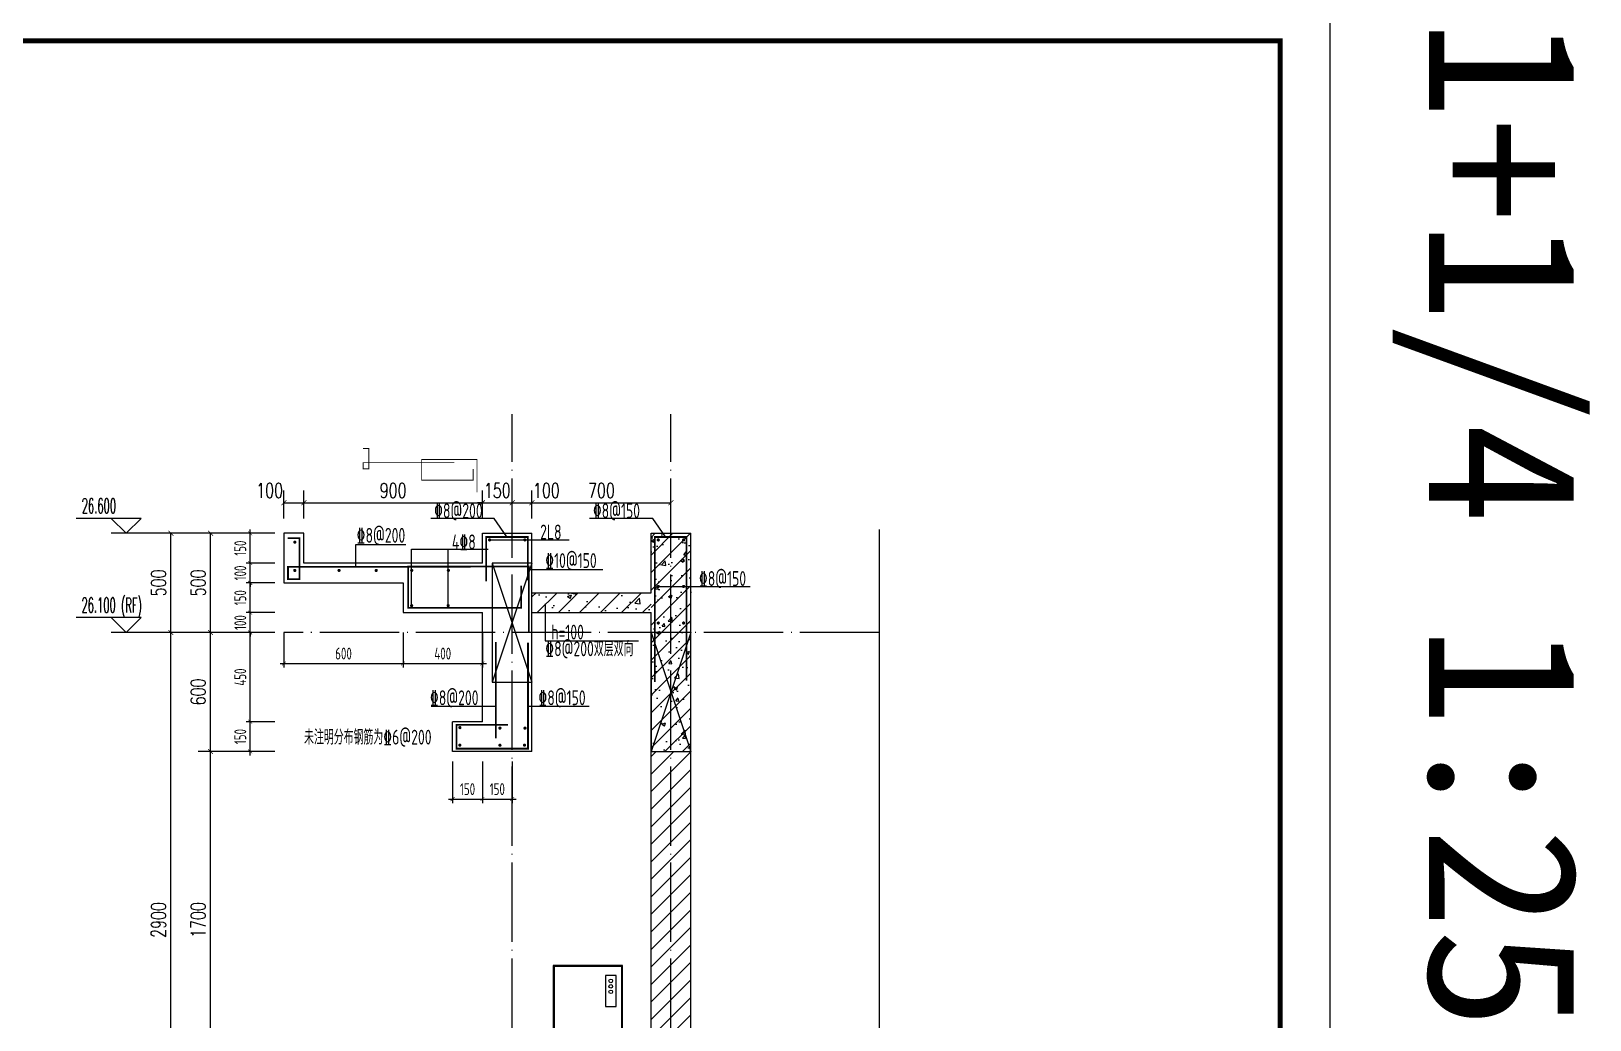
# Model space of a CAD drawing. Extents: x -1058961 to 23600, y -449123 to 2751847.
# Drawn here: x -74656 to -66800, y -17456 to -12471 of the extents above; entities that cross this region are included whole.
import ezdxf

# ---------------------------------------------------------------- set-up
doc = ezdxf.new("R2010")
doc.units = 0
doc.header["$LTSCALE"] = 1000
doc.linetypes.add('DOTE', pattern=[2.42, 2, -0.2, 0.02, -0.2])
doc.layers.get('0').update_dxf_attribs({"linetype": 'CONTINUOUS'})
doc.layers.get('DEFPOINTS').update_dxf_attribs({"linetype": 'CONTINUOUS'})
for name, color, linetype in [('DIM', 2, 'CONTINUOUS'), ('DIM_ELEV', 3, 'CONTINUOUS'), ('DIM_SYMB', 3, 'CONTINUOUS'), ('PUB_DIM', 3, 'CONTINUOUS'), ('PUB_TEXT', 2, 'CONTINUOUS'), ('REIN', 6, 'CONTINUOUS'), ('S-大样-砼线', 7, 'CONTINUOUS'), ('S-引出线', 40, 'CONTINUOUS'), ('TEXT', 2, 'CONTINUOUS'), ('WALL', 5, 'CONTINUOUS'), ('yichutu', 7, 'CONTINUOUS')]:
    doc.layers.add(name, color=color, linetype=linetype)
for name, color, linetype, lineweight in [('DOTE', 19, 'DOTE', 9), ('PUB_HATCH', 8, 'CONTINUOUS', 9), ('图框', 9, 'CONTINUOUS', 18), ('平面-空调室外机', 143, 'CONTINUOUS', 9)]:
    doc.layers.add(name, color=color, linetype=linetype, lineweight=lineweight)
doc.styles.add('_TCH_DIM', font='SIMPLEX.shx', dxfattribs={"width": 0.7, "bigfont": 'GBCBIG.shx'})
doc.styles.add('_TCH_DIM_T3', font='SIMPLEX', dxfattribs={"width": 0.705882, "bigfont": 'GBCBIG'})
doc.styles.add('_TCH_LABEL', font='simhei.ttf')
doc.styles.add('TSSD_DIMENSION', font='Tssdeng.shx', dxfattribs={"width": 0.7, "bigfont": 'tssdchn.shx'})
doc.styles.add('TSSD_REIN', font='tssdeng.shx', dxfattribs={"width": 0.7, "height": 300, "bigfont": 'tssdchn.shx'})
doc.styles.add('w', font='tssdeng.shx', dxfattribs={"width": 0.8, "bigfont": 'tssdchn.shx'})
doc.dimstyles.new('_TCH_ARCH&&25', dxfattribs={"dimtxt": 74.375, "dimasz": 25, "dimexe": 62.5, "dimexo": 75, "dimgap": 25, "dimtad": 1, "dimdec": 0, "dimzin": 0, "dimdsep": 46, "dimtxsty": '_TCH_DIM_T3', "dimblk": 'ARCHTICK', "dimcen": 0.09, "dimclrt": 7, "dimazin": 0, "dimtfac": 1, "dimtdec": 0, "dimtix": 1, "dimtmove": 2, "dimatfit": 3, "dimldrblk": 'ARCHTICK', "dimfxl": 0, "dimtolj": 1, "dimtzin": 0, "dimarcsym": 0})
doc.dimstyles.new('TSSD_20_20', dxfattribs={"dimtxt": 60, "dimasz": 20, "dimexe": 20, "dimexo": 50, "dimgap": 20, "dimtad": 1, "dimdec": 0, "dimzin": 0, "dimdsep": 46, "dimtxsty": 'TSSD_DIMENSION', "dimblk": 'ARCHTICK', "dimblk1": 'ARCHTICK', "dimblk2": 'ARCHTICK', "dimcen": 0, "dimdle": 20, "dimclrt": 7, "dimadec": 0, "dimazin": 0, "dimtfac": 1, "dimtdec": 0, "dimtix": 1, "dimtmove": 2, "dimatfit": 3, "dimfxl": 0, "dimtolj": 1, "dimtzin": 0, "dimarcsym": 0})
pattern_1 = [(45, (-668291.086, 135539.91), (-44.194174, 44.194174), []), (50, (-668291.09, 135539.91), (179.315046, -15.688034), [18.75, -206.25]), (355, (-668291.09, 135539.91), (-34.687833, 188.048033), [15, -165]), (100.4514, (-668276.14, 135538.6), (144.627345, 172.359886), [15.93505, -175.28553]), (46.1842, (-668291.09, 135589.9), (266.81026, -41.37975), [28.125, -309.375]), (96.6356, (-668268.85, 135586.46), (233.66568, 243.52947), [23.90257, -262.92825]), (351.1842, (-668291.1, 135589.9), (233.66549, 243.52965), [22.5, -247.5]), (21, (-668266.09, 135577.41), (149.226763, -100.654723), [18.75, -206.25]), (326, (-668266.09, 135577.41), (60.828833, 181.28751), [15, -165]), (71.4514, (-668253.65, 135569.02), (210.055657, 80.632624), [15.93505, -175.28553]), (37.5, (-668291.086, 135539.91), (3.039964, 83.2234635), [0, -163, 0, -167.5, 0, -165.625]), (7.5, (-668291.09, 135539.91), (65.767384, 98.602928), [0, -95.5, 0, -159.25, 0, -63.125]), (327.5, (-668346.836, 135539.91), (133.455609, -5.638718), [0, -62.5, 0, -195, 0, -258.75]), (317.5, (-668371.84, 135539.91), (145.796542, 25.026246), [0, -81.25, 0, -129.5, 0, -183.75])]

# ---------------------------------------------------------------- blocks, each defined once
blk = doc.blocks.new('GFDDDDRG')
at = {"layer": '图框'}
blk.add_lwpolyline([(923310, -107437), (923310, -159999), (893610, -159999), (893610, -107437)], close=True, dxfattribs=at)
blk.add_lwpolyline([(923310, -107437), (923310, -159999), (893610, -159999), (893610, -107437)], close=True, dxfattribs=at)
at = {"layer": '图框', "const_width": 50}
blk.add_lwpolyline([(894110, -159499), (922810, -159499), (922810, -108687), (894110, -108687)], close=True, dxfattribs=at)
blk = doc.blocks.new('yct-1051-594-26275-14850-25-1002.0')
at = {"layer": 'yichutu', "color": 7}
blk.add_lwpolyline([(0, 0), (0, 14850), (26275, 14850), (26275, 0)], close=True, dxfattribs=at)
at = {"layer": 'yichutu', "color": 7, "style": '_TCH_LABEL'}
blk.add_text('A1+1/4 1:25', height=750, dxfattribs=at).set_placement((0, 15350))
blk = doc.blocks.new('kongtiao')
for p, q in [((-338.7, 49), (-338.7, -550.8)), ((11, 49), (-338.7, 49)), ((-334.1, 44.4), (-334.1, -546.2)), ((6.4, 44.4), (-334.1, 44.4)), ((6.4, -546.2), (6.4, 44.4)), ((11, -550.8), (11, 49)), ((-76.2, -0.5), (-76.2, -156.5)), ((-21.1, -0.5), (-76.2, -0.5)), ((-21.1, -156.5), (-21.1, -0.5)), ((-76.2, -156.5), (-21.1, -156.5)), ((-334.1, -546.2), (6.4, -546.2)), ((-338.7, -550.8), (11, -550.8)), ((-306.6, -550.8), (-306.6, -571.2)), ((-306.6, -571.2), (-269.8, -571.2)), ((-269.8, -571.2), (-269.8, -550.8)), ((-57.9, -571.2), (-57.9, -550.8)), ((-21.1, -571.2), (-57.9, -571.2)), ((-21.1, -550.8), (-21.1, -571.2))]:
    blk.add_line(p, q)
for points in [[(-306.6, -275.4), (-21.1, -275.4), (-21.1, -284.6), (-306.6, -284.6)], [(-306.6, -312.1), (-21.1, -312.1), (-21.1, -321.3), (-306.6, -321.3)], [(-306.6, -348.8), (-21.1, -348.8), (-21.1, -358), (-306.6, -358)], [(-306.6, -385.6), (-21.1, -385.6), (-21.1, -394.7), (-306.6, -394.7)], [(-306.6, -422.3), (-21.1, -422.3), (-21.1, -431.5), (-306.6, -431.5)], [(-306.6, -459), (-21.1, -459), (-21.1, -468.2), (-306.6, -468.2)], [(-306.6, -495.7), (-21.1, -495.7), (-21.1, -504.9), (-306.6, -504.9)]]:
    blk.add_lwpolyline(points, close=True)
for centre in [(-48.7, -28), (-48.7, -55.6), (-48.7, -83.1)]:
    blk.add_circle(centre, 9.18)
blk = doc.blocks.new('_ArchTick')
at = {"color": 0, "linetype": 'ByBlock', "const_width": 0.15}
blk.add_lwpolyline([(-0.5, -0.5), (0.5, 0.5)], dxfattribs=at)
blk = doc.blocks.new('*D2203')
at = {"layer": 'DEFPOINTS', "color": 0}
for p in [(-72531.9, -16104.1), (-72381.9, -16104.1), (-72381.9, -16343)]:
    blk.add_point(p, dxfattribs=at)
at = {"layer": 'DIM', "color": 0, "lineweight": -2}
for p, q in [((-72531.9, -16154.1), (-72531.9, -16363)), ((-72381.9, -16154.1), (-72381.9, -16363)), ((-72551.9, -16343), (-72361.9, -16343))]:
    blk.add_line(p, q, dxfattribs=at)
at = {"layer": 'DIM', "color": 0, "lineweight": -2, "xscale": 20, "yscale": 20, "zscale": 20, "rotation": 180}
blk.add_blockref('_ArchTick', (-72531.9, -16343), dxfattribs=at)
at = {"layer": 'DIM', "color": 0, "lineweight": -2, "xscale": 20, "yscale": 20, "zscale": 20}
blk.add_blockref('_ArchTick', (-72381.9, -16343), dxfattribs=at)
at = {"layer": 'DIM', "color": 7, "insert": (-72456.9, -16293), "char_height": 60, "attachment_point": 5, "style": 'TSSD_DIMENSION'}
blk.add_mtext('\\A1;150', dxfattribs=at)
blk = doc.blocks.new('*D2204')
at = {"layer": 'DEFPOINTS', "color": 0}
for p in [(-72381.9, -16104.1), (-72231.9, -16104.1), (-72231.9, -16343)]:
    blk.add_point(p, dxfattribs=at)
at = {"layer": 'DIM', "color": 0, "lineweight": -2}
for p, q in [((-72381.9, -16154.1), (-72381.9, -16363)), ((-72231.9, -16154.1), (-72231.9, -16363)), ((-72401.9, -16343), (-72211.9, -16343))]:
    blk.add_line(p, q, dxfattribs=at)
at = {"layer": 'DIM', "color": 0, "lineweight": -2, "xscale": 20, "yscale": 20, "zscale": 20, "rotation": 180}
blk.add_blockref('_ArchTick', (-72381.9, -16343), dxfattribs=at)
at = {"layer": 'DIM', "color": 0, "lineweight": -2, "xscale": 20, "yscale": 20, "zscale": 20}
blk.add_blockref('_ArchTick', (-72231.9, -16343), dxfattribs=at)
at = {"layer": 'DIM', "color": 7, "insert": (-72306.9, -16293), "char_height": 60, "attachment_point": 5, "style": 'TSSD_DIMENSION'}
blk.add_mtext('\\A1;150', dxfattribs=at)
blk = doc.blocks.new('*D2205')
at = {"layer": 'DEFPOINTS', "color": 0}
for p in [(-73381.9, -15453.1), (-72781.9, -15453.1), (-72781.9, -15659.6)]:
    blk.add_point(p, dxfattribs=at)
at = {"layer": 'DIM', "color": 0, "lineweight": -2}
for p, q in [((-73381.9, -15503.1), (-73381.9, -15679.6)), ((-72781.9, -15503.1), (-72781.9, -15679.6)), ((-73401.9, -15659.6), (-72761.9, -15659.6))]:
    blk.add_line(p, q, dxfattribs=at)
at = {"layer": 'DIM', "color": 0, "lineweight": -2, "xscale": 20, "yscale": 20, "zscale": 20, "rotation": 180}
blk.add_blockref('_ArchTick', (-73381.9, -15659.6), dxfattribs=at)
at = {"layer": 'DIM', "color": 0, "lineweight": -2, "xscale": 20, "yscale": 20, "zscale": 20}
blk.add_blockref('_ArchTick', (-72781.9, -15659.6), dxfattribs=at)
at = {"layer": 'DIM', "color": 7, "insert": (-73081.9, -15609.6), "char_height": 60, "attachment_point": 5, "style": 'TSSD_DIMENSION'}
blk.add_mtext('\\A1;600', dxfattribs=at)
blk = doc.blocks.new('*D2206')
at = {"layer": 'DEFPOINTS', "color": 0}
for p in [(-72781.9, -15453.1), (-72381.9, -15453.1), (-72381.9, -15659.6)]:
    blk.add_point(p, dxfattribs=at)
at = {"layer": 'DIM', "color": 0, "lineweight": -2}
for p, q in [((-72781.9, -15503.1), (-72781.9, -15679.6)), ((-72381.9, -15503.1), (-72381.9, -15679.6)), ((-72801.9, -15659.6), (-72361.9, -15659.6))]:
    blk.add_line(p, q, dxfattribs=at)
at = {"layer": 'DIM', "color": 0, "lineweight": -2, "xscale": 20, "yscale": 20, "zscale": 20, "rotation": 180}
blk.add_blockref('_ArchTick', (-72781.9, -15659.6), dxfattribs=at)
at = {"layer": 'DIM', "color": 0, "lineweight": -2, "xscale": 20, "yscale": 20, "zscale": 20}
blk.add_blockref('_ArchTick', (-72381.9, -15659.6), dxfattribs=at)
at = {"layer": 'DIM', "color": 7, "insert": (-72581.9, -15609.6), "char_height": 60, "attachment_point": 5, "style": 'TSSD_DIMENSION'}
blk.add_mtext('\\A1;400', dxfattribs=at)
blk = doc.blocks.new('*D1802')
at = {"layer": 'DEFPOINTS', "color": 0}
for p in [(-73281.9, -14849), (-73381.9, -15003.1), (-73281.9, -15003.1)]:
    blk.add_point(p, dxfattribs=at)
at = {"layer": 'PUB_DIM', "color": 0, "lineweight": -2}
for p, q in [((-73381.9, -14928.1), (-73381.9, -14786.5)), ((-73281.9, -14928.1), (-73281.9, -14786.5)), ((-73381.9, -14849), (-73281.9, -14849))]:
    blk.add_line(p, q, dxfattribs=at)
at = {"layer": 'PUB_DIM', "color": 0, "lineweight": -2, "xscale": 25, "yscale": 25, "zscale": 25, "rotation": 180}
blk.add_blockref('_ArchTick', (-73381.9, -14849), dxfattribs=at)
at = {"layer": 'PUB_DIM', "color": 0, "lineweight": -2, "xscale": 25, "yscale": 25, "zscale": 25}
blk.add_blockref('_ArchTick', (-73281.9, -14849), dxfattribs=at)
at = {"layer": 'PUB_DIM', "color": 7, "insert": (-73454.3, -14786.8), "char_height": 74.38, "attachment_point": 5, "style": '_TCH_DIM_T3'}
blk.add_mtext('\\A1;100', dxfattribs=at)
blk = doc.blocks.new('*D1803')
at = {"layer": 'DEFPOINTS', "color": 0}
for p in [(-72381.9, -14849), (-73281.9, -15003.1), (-72381.9, -15003.1)]:
    blk.add_point(p, dxfattribs=at)
at = {"layer": 'PUB_DIM', "color": 0, "lineweight": -2}
for p, q in [((-73281.9, -14928.1), (-73281.9, -14786.5)), ((-72381.9, -14928.1), (-72381.9, -14786.5)), ((-73281.9, -14849), (-72381.9, -14849))]:
    blk.add_line(p, q, dxfattribs=at)
at = {"layer": 'PUB_DIM', "color": 0, "lineweight": -2, "xscale": 25, "yscale": 25, "zscale": 25, "rotation": 180}
blk.add_blockref('_ArchTick', (-73281.9, -14849), dxfattribs=at)
at = {"layer": 'PUB_DIM', "color": 0, "lineweight": -2, "xscale": 25, "yscale": 25, "zscale": 25}
blk.add_blockref('_ArchTick', (-72381.9, -14849), dxfattribs=at)
at = {"layer": 'PUB_DIM', "color": 7, "insert": (-72831.9, -14786.8), "char_height": 74.38, "attachment_point": 5, "style": '_TCH_DIM_T3'}
blk.add_mtext('\\A1;900', dxfattribs=at)
blk = doc.blocks.new('*D1804')
at = {"layer": 'DEFPOINTS', "color": 0}
for p in [(-72231.9, -14849), (-72381.9, -15003.1), (-72231.9, -15003.1)]:
    blk.add_point(p, dxfattribs=at)
at = {"layer": 'PUB_DIM', "color": 0, "lineweight": -2}
for p, q in [((-72381.9, -14928.1), (-72381.9, -14786.5)), ((-72231.9, -14928.1), (-72231.9, -14786.5)), ((-72381.9, -14849), (-72406.9, -14849)), ((-72381.9, -14849), (-72231.9, -14849)), ((-72231.9, -14849), (-72206.9, -14849))]:
    blk.add_line(p, q, dxfattribs=at)
at = {"layer": 'PUB_DIM', "color": 0, "lineweight": -2, "xscale": 25, "yscale": 25, "zscale": 25}
blk.add_blockref('_ArchTick', (-72381.9, -14849), dxfattribs=at)
at = {"layer": 'PUB_DIM', "color": 0, "lineweight": -2, "xscale": 25, "yscale": 25, "zscale": 25, "rotation": 180}
blk.add_blockref('_ArchTick', (-72231.9, -14849), dxfattribs=at)
at = {"layer": 'PUB_DIM', "color": 7, "insert": (-72306.9, -14786.8), "char_height": 74.38, "attachment_point": 5, "style": '_TCH_DIM_T3'}
blk.add_mtext('\\A1;150', dxfattribs=at)
blk = doc.blocks.new('*D1805')
at = {"layer": 'DEFPOINTS', "color": 0}
for p in [(-72131.9, -14849), (-72231.9, -15003.1), (-72131.9, -15003.1)]:
    blk.add_point(p, dxfattribs=at)
at = {"layer": 'PUB_DIM', "color": 0, "lineweight": -2}
for p, q in [((-72231.9, -14928.1), (-72231.9, -14786.5)), ((-72131.9, -14928.1), (-72131.9, -14786.5)), ((-72231.9, -14849), (-72131.9, -14849))]:
    blk.add_line(p, q, dxfattribs=at)
at = {"layer": 'PUB_DIM', "color": 0, "lineweight": -2, "xscale": 25, "yscale": 25, "zscale": 25, "rotation": 180}
blk.add_blockref('_ArchTick', (-72231.9, -14849), dxfattribs=at)
at = {"layer": 'PUB_DIM', "color": 0, "lineweight": -2, "xscale": 25, "yscale": 25, "zscale": 25}
blk.add_blockref('_ArchTick', (-72131.9, -14849), dxfattribs=at)
at = {"layer": 'PUB_DIM', "color": 7, "insert": (-72059.5, -14786.8), "char_height": 74.38, "attachment_point": 5, "style": '_TCH_DIM_T3'}
blk.add_mtext('\\A1;100', dxfattribs=at)
blk = doc.blocks.new('*D1806')
at = {"layer": 'DEFPOINTS', "color": 0}
for p in [(-71431.9, -14849), (-72131.9, -15003.1), (-71431.9, -15003.1)]:
    blk.add_point(p, dxfattribs=at)
at = {"layer": 'PUB_DIM', "color": 0, "lineweight": -2}
for p, q in [((-72131.9, -14928.1), (-72131.9, -14786.5)), ((-71431.9, -14928.1), (-71431.9, -14786.5)), ((-72131.9, -14849), (-71431.9, -14849))]:
    blk.add_line(p, q, dxfattribs=at)
at = {"layer": 'PUB_DIM', "color": 0, "lineweight": -2, "xscale": 25, "yscale": 25, "zscale": 25, "rotation": 180}
blk.add_blockref('_ArchTick', (-72131.9, -14849), dxfattribs=at)
at = {"layer": 'PUB_DIM', "color": 0, "lineweight": -2, "xscale": 25, "yscale": 25, "zscale": 25}
blk.add_blockref('_ArchTick', (-71431.9, -14849), dxfattribs=at)
at = {"layer": 'PUB_DIM', "color": 7, "insert": (-71781.9, -14786.8), "char_height": 74.38, "attachment_point": 5, "style": '_TCH_DIM_T3'}
blk.add_mtext('\\A1;700', dxfattribs=at)
blk = doc.blocks.new('*D1807')
at = {"layer": 'DEFPOINTS', "color": 0}
for p in [(-73552.1, -15253.1), (-73377.5, -15253.1), (-73377.5, -15403.1)]:
    blk.add_point(p, dxfattribs=at)
at = {"layer": 'DIM', "color": 0, "lineweight": -2}
for p, q in [((-73552.1, -15423.1), (-73552.1, -15233.1)), ((-73427.5, -15253.1), (-73572.1, -15253.1)), ((-73427.5, -15403.1), (-73572.1, -15403.1))]:
    blk.add_line(p, q, dxfattribs=at)
at = {"layer": 'DIM', "color": 0, "lineweight": -2, "xscale": 20, "yscale": 20, "zscale": 20}
for p, rotation in [((-73552.1, -15253.1), 90), ((-73552.1, -15403.1), 270)]:
    blk.add_blockref('_ArchTick', p, dxfattribs=dict(at, rotation=rotation))
at = {"layer": 'DIM', "color": 7, "insert": (-73602.1, -15328.1), "char_height": 60, "attachment_point": 5, "rotation": 90, "style": 'TSSD_DIMENSION'}
blk.add_mtext('\\A1;150', dxfattribs=at)
blk = doc.blocks.new('*D1808')
at = {"layer": 'DEFPOINTS', "color": 0}
for p in [(-73552.1, -15403.1), (-73377.5, -15403.1), (-73377.5, -15503.1)]:
    blk.add_point(p, dxfattribs=at)
at = {"layer": 'DIM', "color": 0, "lineweight": -2}
for p, q in [((-73552.1, -15403.1), (-73552.1, -15383.1)), ((-73427.5, -15403.1), (-73572.1, -15403.1)), ((-73552.1, -15503.1), (-73552.1, -15403.1)), ((-73427.5, -15503.1), (-73572.1, -15503.1)), ((-73552.1, -15503.1), (-73552.1, -15523.1))]:
    blk.add_line(p, q, dxfattribs=at)
at = {"layer": 'DIM', "color": 0, "lineweight": -2, "xscale": 20, "yscale": 20, "zscale": 20}
for p, rotation in [((-73552.1, -15403.1), 270), ((-73552.1, -15503.1), 90)]:
    blk.add_blockref('_ArchTick', p, dxfattribs=dict(at, rotation=rotation))
at = {"layer": 'DIM', "color": 7, "insert": (-73602.1, -15453.1), "char_height": 60, "attachment_point": 5, "rotation": 90, "style": 'TSSD_DIMENSION'}
blk.add_mtext('\\A1;100', dxfattribs=at)
blk = doc.blocks.new('*D1809')
at = {"layer": 'DEFPOINTS', "color": 0}
for p in [(-73552.1, -15503.1), (-73377.5, -15503.1), (-73377.5, -15953.1)]:
    blk.add_point(p, dxfattribs=at)
at = {"layer": 'DIM', "color": 0, "lineweight": -2}
for p, q in [((-73427.5, -15503.1), (-73572.1, -15503.1)), ((-73552.1, -15973.1), (-73552.1, -15483.1)), ((-73427.5, -15953.1), (-73572.1, -15953.1))]:
    blk.add_line(p, q, dxfattribs=at)
at = {"layer": 'DIM', "color": 0, "lineweight": -2, "xscale": 20, "yscale": 20, "zscale": 20}
for p, rotation in [((-73552.1, -15503.1), 90), ((-73552.1, -15953.1), 270)]:
    blk.add_blockref('_ArchTick', p, dxfattribs=dict(at, rotation=rotation))
at = {"layer": 'DIM', "color": 7, "insert": (-73602.1, -15728.1), "char_height": 60, "attachment_point": 5, "rotation": 90, "style": 'TSSD_DIMENSION'}
blk.add_mtext('\\A1;450', dxfattribs=at)
blk = doc.blocks.new('*D1810')
at = {"layer": 'DEFPOINTS', "color": 0}
for p in [(-73552.1, -15953.1), (-73377.5, -15953.1), (-73377.5, -16103.1)]:
    blk.add_point(p, dxfattribs=at)
at = {"layer": 'DIM', "color": 0, "lineweight": -2}
for p, q in [((-73552.1, -16123.1), (-73552.1, -15933.1)), ((-73427.5, -15953.1), (-73572.1, -15953.1)), ((-73427.5, -16103.1), (-73572.1, -16103.1))]:
    blk.add_line(p, q, dxfattribs=at)
at = {"layer": 'DIM', "color": 0, "lineweight": -2, "xscale": 20, "yscale": 20, "zscale": 20}
for p, rotation in [((-73552.1, -15953.1), 90), ((-73552.1, -16103.1), 270)]:
    blk.add_blockref('_ArchTick', p, dxfattribs=dict(at, rotation=rotation))
at = {"layer": 'DIM', "color": 7, "insert": (-73602.1, -16028.1), "char_height": 60, "attachment_point": 5, "rotation": 90, "style": 'TSSD_DIMENSION'}
blk.add_mtext('\\A1;150', dxfattribs=at)
blk = doc.blocks.new('*D1836')
at = {"layer": 'DEFPOINTS', "color": 0}
for p in [(-73752.1, -16103.1), (-73452.1, -16103.1), (-73452.1, -17803.1)]:
    blk.add_point(p, dxfattribs=at)
at = {"layer": 'PUB_DIM', "color": 0, "lineweight": -2}
for p, q in [((-73527.1, -16103.1), (-73814.6, -16103.1)), ((-73752.1, -17803.1), (-73752.1, -16103.1)), ((-73527.1, -17803.1), (-73814.6, -17803.1))]:
    blk.add_line(p, q, dxfattribs=at)
at = {"layer": 'PUB_DIM', "color": 0, "lineweight": -2, "xscale": 25, "yscale": 25, "zscale": 25}
for p, rotation in [((-73752.1, -16103.1), 90), ((-73752.1, -17803.1), 270)]:
    blk.add_blockref('_ArchTick', p, dxfattribs=dict(at, rotation=rotation))
at = {"layer": 'PUB_DIM', "color": 7, "insert": (-73814.3, -16953.1), "char_height": 74.38, "attachment_point": 5, "rotation": 90, "style": '_TCH_DIM_T3'}
blk.add_mtext('\\A1;1700', dxfattribs=at)
blk = doc.blocks.new('*D1837')
at = {"layer": 'DEFPOINTS', "color": 0}
for p in [(-73752.1, -15503.1), (-73452.1, -15503.1), (-73452.1, -16103.1)]:
    blk.add_point(p, dxfattribs=at)
at = {"layer": 'PUB_DIM', "color": 0, "lineweight": -2}
for p, q in [((-73527.1, -15503.1), (-73814.6, -15503.1)), ((-73752.1, -16103.1), (-73752.1, -15503.1)), ((-73527.1, -16103.1), (-73814.6, -16103.1))]:
    blk.add_line(p, q, dxfattribs=at)
at = {"layer": 'PUB_DIM', "color": 0, "lineweight": -2, "xscale": 25, "yscale": 25, "zscale": 25}
for p, rotation in [((-73752.1, -15503.1), 90), ((-73752.1, -16103.1), 270)]:
    blk.add_blockref('_ArchTick', p, dxfattribs=dict(at, rotation=rotation))
at = {"layer": 'PUB_DIM', "color": 7, "insert": (-73814.3, -15803.1), "char_height": 74.38, "attachment_point": 5, "rotation": 90, "style": '_TCH_DIM_T3'}
blk.add_mtext('\\A1;600', dxfattribs=at)
blk = doc.blocks.new('*D1838')
at = {"layer": 'DEFPOINTS', "color": 0}
for p in [(-73752.1, -15003.1), (-73452.1, -15003.1), (-73452.1, -15503.1)]:
    blk.add_point(p, dxfattribs=at)
at = {"layer": 'PUB_DIM', "color": 0, "lineweight": -2}
for p, q in [((-73527.1, -15003.1), (-73814.6, -15003.1)), ((-73752.1, -15503.1), (-73752.1, -15003.1)), ((-73527.1, -15503.1), (-73814.6, -15503.1))]:
    blk.add_line(p, q, dxfattribs=at)
at = {"layer": 'PUB_DIM', "color": 0, "lineweight": -2, "xscale": 25, "yscale": 25, "zscale": 25}
for p, rotation in [((-73752.1, -15003.1), 90), ((-73752.1, -15503.1), 270)]:
    blk.add_blockref('_ArchTick', p, dxfattribs=dict(at, rotation=rotation))
at = {"layer": 'PUB_DIM', "color": 7, "insert": (-73814.3, -15253.1), "char_height": 74.38, "attachment_point": 5, "rotation": 90, "style": '_TCH_DIM_T3'}
blk.add_mtext('\\A1;500', dxfattribs=at)
blk = doc.blocks.new('*D1610')
at = {"layer": 'DEFPOINTS', "color": 0}
for p in [(-73952.1, -15503.1), (-73452.1, -15503.1), (-73452.1, -18403.1)]:
    blk.add_point(p, dxfattribs=at)
at = {"layer": 'PUB_DIM', "color": 0, "lineweight": -2}
for p, q in [((-73527.1, -15503.1), (-74014.6, -15503.1)), ((-73952.1, -18403.1), (-73952.1, -15503.1)), ((-73527.1, -18403.1), (-74014.6, -18403.1))]:
    blk.add_line(p, q, dxfattribs=at)
at = {"layer": 'PUB_DIM', "color": 0, "lineweight": -2, "xscale": 25, "yscale": 25, "zscale": 25}
for p, rotation in [((-73952.1, -15503.1), 90), ((-73952.1, -18403.1), 270)]:
    blk.add_blockref('_ArchTick', p, dxfattribs=dict(at, rotation=rotation))
at = {"layer": 'PUB_DIM', "color": 7, "insert": (-74014.3, -16953.1), "char_height": 74.38, "attachment_point": 5, "rotation": 90, "style": '_TCH_DIM_T3'}
blk.add_mtext('\\A1;2900', dxfattribs=at)
blk = doc.blocks.new('*D1611')
at = {"layer": 'DEFPOINTS', "color": 0}
for p in [(-73952.1, -15003.1), (-73452.1, -15003.1), (-73452.1, -15503.1)]:
    blk.add_point(p, dxfattribs=at)
at = {"layer": 'PUB_DIM', "color": 0, "lineweight": -2}
for p, q in [((-73527.1, -15003.1), (-74014.6, -15003.1)), ((-73952.1, -15503.1), (-73952.1, -15003.1)), ((-73527.1, -15503.1), (-74014.6, -15503.1))]:
    blk.add_line(p, q, dxfattribs=at)
at = {"layer": 'PUB_DIM', "color": 0, "lineweight": -2, "xscale": 25, "yscale": 25, "zscale": 25}
for p, rotation in [((-73952.1, -15003.1), 90), ((-73952.1, -15503.1), 270)]:
    blk.add_blockref('_ArchTick', p, dxfattribs=dict(at, rotation=rotation))
at = {"layer": 'PUB_DIM', "color": 7, "insert": (-74014.3, -15253.1), "char_height": 74.38, "attachment_point": 5, "rotation": 90, "style": '_TCH_DIM_T3'}
blk.add_mtext('\\A1;500', dxfattribs=at)
blk = doc.blocks.new('*D3222')
at = {"layer": 'DEFPOINTS', "color": 0}
for p in [(-73552.1, -15003.1), (-73377.5, -15003.1), (-73377.5, -15153.1)]:
    blk.add_point(p, dxfattribs=at)
at = {"layer": 'DIM', "color": 0, "lineweight": -2}
for p, q in [((-73427.5, -15003.1), (-73572.1, -15003.1)), ((-73552.1, -15173.1), (-73552.1, -14983.1)), ((-73427.5, -15153.1), (-73572.1, -15153.1))]:
    blk.add_line(p, q, dxfattribs=at)
at = {"layer": 'DIM', "color": 0, "lineweight": -2, "xscale": 20, "yscale": 20, "zscale": 20}
for p, rotation in [((-73552.1, -15003.1), 90), ((-73552.1, -15153.1), 270)]:
    blk.add_blockref('_ArchTick', p, dxfattribs=dict(at, rotation=rotation))
at = {"layer": 'DIM', "color": 7, "insert": (-73602.1, -15078.1), "char_height": 60, "attachment_point": 5, "rotation": 90, "style": 'TSSD_DIMENSION'}
blk.add_mtext('\\A1;150', dxfattribs=at)
blk = doc.blocks.new('*D3223')
at = {"layer": 'DEFPOINTS', "color": 0}
for p in [(-73552.1, -15153.1), (-73377.5, -15153.1), (-73377.5, -15253.1)]:
    blk.add_point(p, dxfattribs=at)
at = {"layer": 'DIM', "color": 0, "lineweight": -2}
for p, q in [((-73427.5, -15153.1), (-73572.1, -15153.1)), ((-73552.1, -15153.1), (-73552.1, -15133.1)), ((-73552.1, -15253.1), (-73552.1, -15153.1)), ((-73427.5, -15253.1), (-73572.1, -15253.1)), ((-73552.1, -15253.1), (-73552.1, -15273.1))]:
    blk.add_line(p, q, dxfattribs=at)
at = {"layer": 'DIM', "color": 0, "lineweight": -2, "xscale": 20, "yscale": 20, "zscale": 20}
for p, rotation in [((-73552.1, -15153.1), 270), ((-73552.1, -15253.1), 90)]:
    blk.add_blockref('_ArchTick', p, dxfattribs=dict(at, rotation=rotation))
at = {"layer": 'DIM', "color": 7, "insert": (-73602.1, -15203.1), "char_height": 60, "attachment_point": 5, "rotation": 90, "style": 'TSSD_DIMENSION'}
blk.add_mtext('\\A1;100', dxfattribs=at)
blk = doc.blocks.new('20210901.10402979')
at = {"layer": 'REIN', "const_width": 9}
blk.add_lwpolyline([(206229.2, -26244.2), (206229.2, -26020.2), (206439.1, -26020.2), (206439.1, -26238.3)], dxfattribs=at)
at = {"layer": 'REIN', "const_width": 8}
for points in [[(206242.7, -26035.3, 1), (206250.7, -26035.3, 1)], [(206420.2, -26035.3, 1), (206428.2, -26035.3, 1)]]:
    blk.add_lwpolyline(points, format="xyb", close=True, dxfattribs=at)
at = {"layer": 'S-引出线'}
for p, q in [((206269.7, -25928), (205949.6, -25928)), ((206333.9, -26020.2), (206269.7, -25928)), ((206246.7, -26035.3), (206648.4, -26035.3))]:
    blk.add_line(p, q, dxfattribs=at)
at = {"layer": 'TEXT', "color": 1, "style": 'w', "width": 0.7}
blk.add_text('%%1328@200', height=75, rotation=0, dxfattribs=at).set_placement((205966.5, -25925.8))
at = {"layer": 'TEXT', "style": 'w', "width": 0.7}
blk.add_text('2L8', height=75, rotation=0, dxfattribs=at).set_placement((206501.2, -26032.9))
blk = doc.blocks.new('20210901.12340986')
at = {"layer": 'S-大样-砼线'}
for p, q in [((205949.6, -25644.2), (206149.6, -26244.2)), ((206149.6, -25644.2), (205949.6, -26244.2))]:
    blk.add_line(p, q, dxfattribs=at)
blk.add_lwpolyline([(206149.6, -25644.2), (205949.6, -25644.2), (205949.6, -26244.2), (206149.6, -26244.2)], close=True, dxfattribs=at)
blk = doc.blocks.new('20210901.12350843')
at = {"layer": 'REIN', "const_width": 9}
blk.add_lwpolyline([(206279.2, -26244.2), (206279.2, -25513.5), (206439.1, -25513.5), (206439.1, -26238.3)], dxfattribs=at)
at = {"layer": 'REIN', "const_width": 8}
for points in [[(206292.7, -25528.5, 1), (206300.7, -25528.5, 1)], [(206420.2, -25528.5, 1), (206428.2, -25528.5, 1)], [(206292.7, -25763, 1), (206300.7, -25763, 1)], [(206420.2, -25763, 1), (206428.2, -25763, 1)], [(206292.7, -25947.5, 1), (206300.7, -25947.5, 1)], [(206420.2, -25947.5, 1), (206428.2, -25947.5, 1)]]:
    blk.add_lwpolyline(points, format="xyb", close=True, dxfattribs=at)
at = {"layer": 'S-引出线'}
for p, q in [((206269.7, -25421.2), (205949.6, -25421.2)), ((206333.9, -25513.5), (206269.7, -25421.2)), ((206296.7, -25763), (206760.6, -25763))]:
    blk.add_line(p, q, dxfattribs=at)
at = {"layer": 'TEXT', "color": 1, "style": 'w', "width": 0.7}
for p in [(205966.5, -25419), (206501.2, -25760.7)]:
    blk.add_text('%%1328@150', height=75, rotation=0, dxfattribs=at).set_placement(p)

msp = doc.modelspace()

# ---------------------------------------------------------------- hatches: boundary and pattern name
at = {"layer": 'PUB_HATCH'}
h = msp.add_hatch(dxfattribs=at)
h.set_pattern_fill('钢筋混凝土', color=256, scale=25, style=0)
h.set_pattern_definition(pattern_1)
h.paths.add_polyline_path([(-71465.22, -15303.12), (-71331.89, -15303.12), (-71331.89, -15003.12), (-71531.89, -15003.12), (-71531.89, -15303.12)])
h = msp.add_hatch(dxfattribs=at)
h.set_pattern_fill('钢筋混凝土', color=256, scale=30, style=0)
h.set_pattern_definition([(45, (-668291.09, 135539.91), (-53.033009, 53.033009), []), (50, (-668291.09, 135539.91), (215.178055, -18.82564), [22.5, -247.5]), (355, (-668291.09, 135539.9), (-41.6254, 225.65764), [18, -198]), (100.4514, (-668273.15, 135538.34), (173.552815, 206.83186), [19.12206, -210.34263]), (46.1842, (-668291.09, 135599.9), (320.17231, -49.6557), [33.75, -371.25]), (96.6356, (-668264.4, 135595.77), (280.39881, 292.23536), [28.68309, -315.5139]), (351.1842, (-668291.1, 135599.9), (280.39858, 292.23558), [27, -297]), (21, (-668261.09, 135584.91), (179.072116, -120.785667), [22.5, -247.5]), (326, (-668261.09, 135584.9), (72.9946, 217.54501), [18, -198]), (71.4514, (-668246.16, 135574.84), (252.06679, 96.75915), [19.12206, -210.34263]), (37.5, (-668291.09, 135539.91), (3.647957, 99.868156), [0, -195.6, 0, -201, 0, -198.75]), (7.5, (-668291.09, 135539.91), (78.920861, 118.323514), [0, -114.6, 0, -191.1, 0, -75.75]), (327.5, (-668357.99, 135539.91), (160.146731, -6.766462), [0, -75, 0, -234, 0, -310.5]), (317.5, (-668387.99, 135539.91), (174.95585, 30.031495), [0, -97.5, 0, -155.4, 0, -220.5])])
h.paths.add_polyline_path([(-72131.89, -15303.12), (-72131.89, -15403.12), (-71531.89, -15403.12), (-71531.89, -15336.46), (-71531.89, -15303.12)])
h = msp.add_hatch(dxfattribs=at)
h.set_pattern_fill('钢筋混凝土', color=256, scale=25, style=0)
h.set_pattern_definition(pattern_1)
h.paths.add_polyline_path([(-71331.89, -16103.12), (-71331.89, -15303.12), (-71465.22, -15303.12), (-71531.89, -15303.12), (-71531.89, -16103.12)])
h = msp.add_hatch(dxfattribs=at)
h.set_pattern_fill('普通砖', color=256, scale=25, style=0)
h.set_pattern_definition([(45, (-668291.086, 135584.79), (-44.1941915, 44.1941915), [])])
h.paths.add_polyline_path([(-71331.89, -18288.12), (-71331.89, -16103.12), (-71531.89, -16103.12), (-71531.89, -18288.12)])

# ---------------------------------------------------------------- linework, layer by layer
at = {"layer": 'DIM_ELEV'}
for p, q in [((-74102.08, -14928.12), (-74430.08, -14928.12)), ((-74177.08, -15003.12), (-74252.08, -14928.12)), ((-73752.08, -15003.12), (-74252.08, -15003.12)), ((-74177.08, -15003.12), (-74102.08, -14928.12)), ((-74102.08, -15428.12), (-74430.08, -15428.12)), ((-74177.08, -15503.12), (-74252.08, -15428.12)), ((-74177.08, -15503.12), (-74102.08, -15428.12)), ((-73752.08, -15503.12), (-74252.08, -15503.12))]:
    msp.add_line(p, q, dxfattribs=at)
at = {"layer": 'DIM_SYMB'}
msp.add_lwpolyline([(-70381.89, -14983.12), (-70381.89, -24615), (-70329.39, -24634.11), (-70434.39, -24652.62), (-70381.89, -24671.25), (-70381.89, -34303.12)], dxfattribs=at)
at = {"layer": 'DOTE', "color": 1, "linetype": 'DOTE', "ltscale": 0.2}
for p, q in [((-72231.89, -34003.12), (-72231.89, -14403.12)), ((-71431.89, -34003.12), (-71431.89, -14403.12)), ((-70381.89, -15503.12), (-73382.08, -15503.12))]:
    msp.add_line(p, q, dxfattribs=at)
at = {"layer": 'REIN'}
for points in [[(-72984.06, -14575.1, 4.5, 4.5, 0), (-72953.79, -14575.1, 4.5, 4.5, 0), (-72953.79, -14678.24, 4.5, 4.5, 0), (-72982.91, -14678.24, 4.5, 4.5, 0), (-72982.91, -14647.16, 4.5, 4.5, 0), (-72522.98, -14647.16, 4.5, 4.5, 0)], [(-73363.95, -15027.59, 9, 9, 0), (-73303.41, -15027.59, 9, 9, 0), (-73303.41, -15233.87, 9, 9, 0), (-73361.65, -15233.87, 9, 9, 0), (-73361.65, -15171.71, 9, 9, 0), (-72441.78, -15171.71, 9, 9, 0)], [(-72252.94, -15968.44, 9, 9, 0), (-72512.06, -15968.44, 9, 9, 0), (-72512.06, -16088.98, 9, 9, 0), (-72151.86, -16088.98, 9, 9, 0), (-72151.86, -15554.12, 9, 9, 0)], [(-72313.84, -15551.21, 9, 9, 0), (-72313.84, -16036.31, 9, 9, 0)]]:
    msp.add_lwpolyline(points, format="xyseb", dxfattribs=at)
for points, const_width in [([(-72408.97, -14797.12), (-72408.97, -14630.88), (-72688.15, -14630.88), (-72688.15, -14735.07), (-72428.01, -14735.07), (-72428.01, -14678.72)], 4.5), ([(-72148.01, -15503.12), (-72148.01, -15170.65), (-72756.37, -15170.65), (-72756.37, -15379.02), (-72186.07, -15379.02), (-72186.07, -15266.32)], 9)]:
    msp.add_lwpolyline(points, dxfattribs=dict(at, const_width=const_width))
at = {"layer": 'REIN', "const_width": 8}
for points in [[(-73331.48, -15047.81, 1), (-73323.48, -15047.81, 1)], [(-73331.48, -15190.26, 1), (-73323.48, -15190.26, 1)], [(-73108.44, -15190.26, 1), (-73100.44, -15190.26, 1)], [(-72921.01, -15190.26, 1), (-72913.01, -15190.26, 1)], [(-72742.08, -15190.26, 1), (-72734.08, -15190.26, 1)], [(-72557.29, -15190.26, 1), (-72549.29, -15190.26, 1)], [(-72742.49, -15367.71, 1), (-72734.49, -15367.71, 1)], [(-72558.43, -15367.71, 1), (-72550.43, -15367.71, 1)], [(-72499.4, -15982.86, 1), (-72491.4, -15982.86, 1)], [(-72297.45, -15985.52, 1), (-72289.45, -15985.52, 1)], [(-72171.37, -15985.52, 1), (-72163.37, -15985.52, 1)], [(-72499.4, -16071.7, 1), (-72491.4, -16071.7, 1)], [(-72297.45, -16071.7, 1), (-72289.45, -16071.7, 1)], [(-72173.72, -16071.7, 1), (-72165.72, -16071.7, 1)]]:
    msp.add_lwpolyline(points, format="xyb", close=True, dxfattribs=at)
at = {"layer": 'S-大样-砼线'}
for p, q in [((-72331.89, -15153.12), (-72131.89, -15753.13)), ((-72131.89, -15153.12), (-72331.89, -15753.13))]:
    msp.add_line(p, q, dxfattribs=at)
msp.add_lwpolyline([(-72131.89, -15153.12), (-72331.89, -15153.12), (-72331.89, -15753.13), (-72131.89, -15753.13)], close=True, dxfattribs=at)
at = {"layer": 'S-引出线'}
for p, q in [((-73019.05, -15171.71), (-73019.05, -15059.95)), ((-73019.05, -15059.95), (-72767.63, -15059.95)), ((-72738.49, -15367.71), (-72738.49, -15082.94)), ((-72738.49, -15082.94), (-72352.88, -15082.94)), ((-72554.43, -15367.71), (-72554.43, -15082.94)), ((-72639.7, -15875.03), (-72313.84, -15875.03)), ((-72151.86, -15875.03), (-71844.11, -15875.03))]:
    msp.add_line(p, q, dxfattribs=at)
msp.add_lwpolyline([(-72148.01, -15185.43), (-71774.71, -15185.43)], dxfattribs=at)
at = {"layer": 'TEXT'}
msp.add_lwpolyline([(-72064.77, -15359.27), (-72064.77, -15544.75), (-71594.96, -15544.75)], dxfattribs=at)
at = {"layer": 'WALL'}
for p, q in [((-73281.89, -15003.12), (-73381.89, -15003.12)), ((-73381.89, -15003.12), (-73381.89, -15253.12)), ((-73281.89, -15153.12), (-73281.89, -15003.12)), ((-72381.89, -15153.12), (-72381.89, -15003.12)), ((-72381.89, -15003.12), (-72131.89, -15003.12)), ((-72131.89, -15153.12), (-72131.89, -15003.12)), ((-71531.89, -15303.12), (-71531.89, -15003.12)), ((-71531.89, -15003.12), (-71331.89, -15003.12)), ((-71331.89, -15303.12), (-71331.89, -15003.12)), ((-72381.89, -15153.12), (-73281.89, -15153.12)), ((-72131.89, -15303.12), (-72131.89, -15153.12)), ((-73381.89, -15253.12), (-72781.89, -15253.12)), ((-72781.89, -15253.12), (-72781.89, -15403.12)), ((-72131.89, -15303.12), (-71531.89, -15303.12)), ((-71331.89, -16103.12), (-71331.89, -15303.12)), ((-72781.89, -15403.12), (-72381.89, -15403.12)), ((-72381.89, -15953.12), (-72381.89, -15403.12)), ((-72131.89, -15953.12), (-72131.89, -15403.12)), ((-72131.89, -15403.12), (-71531.89, -15403.12)), ((-71531.89, -16103.12), (-71531.89, -15403.12)), ((-72381.89, -15953.12), (-72531.89, -15953.12)), ((-72531.89, -16103.12), (-72531.89, -15953.12)), ((-72131.89, -16103.12), (-72131.89, -15953.12)), ((-72231.89, -16103.12), (-72531.89, -16103.12)), ((-72131.89, -16103.12), (-72231.89, -16103.12)), ((-71531.89, -18288.12), (-71531.89, -16103.12)), ((-71531.89, -16103.12), (-71331.89, -16103.12)), ((-71331.89, -18288.12), (-71331.89, -16103.12))]:
    msp.add_line(p, q, dxfattribs=at)

# ---------------------------------------------------------------- block references
at = {"xscale": 0.5, "yscale": 0.5, "zscale": 0.5}
msp.add_blockref('GFDDDDRG', (-529765.48, 41823.38), dxfattribs=at)
at = {"layer": 'PUB_DIM'}
for name, p in [('20210901.10402979', (-278592.14, 10998.74)), ('20210901.12350843', (-277792.14, 10491.99)), ('20210901.12340986', (-277481.46, 10141.05))]:
    msp.add_blockref(name, p, dxfattribs=at)
at = {"layer": 'yichutu', "rotation": 270}
msp.add_blockref('yct-1051-594-26275-14850-25-1002.0', (-82960.59, -11895.1), dxfattribs=at)
at = {"layer": '平面-空调室外机'}
msp.add_blockref('kongtiao', (-71686.04, -17231.98), dxfattribs=at)

# ---------------------------------------------------------------- texts
at = {"layer": 'PUB_TEXT', "style": '_TCH_DIM', "width": 0.494118}
for s, p in [('26.600', (-74401.18, -14901.87)), ('(RF)', (-74203.83, -15403.1)), ('26.100', (-74402.58, -15401.87))]:
    msp.add_text(s, height=74.375, dxfattribs=at).set_placement(p)
at = {"layer": 'TEXT', "style": 'TSSD_REIN', "width": 0.7}
for s, p in [('%%1328@200', (-73015.87, -15050.81)), ('4%%1328', (-72535.75, -15084.06)), ('%%13210@150', (-72065.49, -15178.03)), ('h=100', (-72034.86, -15538.72)), ('%%1328@200双层双向', (-72065.28, -15622.97)), ('%%1328@200', (-72646.56, -15869.83)), ('%%1328@150', (-72099.67, -15869.83)), ('未注明分布钢筋为%%1326@200', (-73280.53, -16068.46))]:
    msp.add_text(s, height=75, rotation=0, dxfattribs=at).set_placement(p)

# ---------------------------------------------------------------- dimensions: what is measured, and where the dimension line sits
at = {"layer": 'DIM'}
for p1, p2, distance, picture, middle in [((-73377.47, -15153.12), (-73377.47, -15003.12), 174.61, '*D3222', (-73602.08, -15078.12)), ((-73377.47, -15253.12), (-73377.47, -15153.12), 174.61, '*D3223', (-73602.08, -15203.12)), ((-73377.47, -15403.12), (-73377.47, -15253.12), 174.61, '*D1807', (-73602.08, -15328.12)), ((-73377.47, -15503.12), (-73377.47, -15403.12), 174.61, '*D1808', (-73602.08, -15453.12)), ((-73381.89, -15453.12), (-72781.89, -15453.12), -206.45, '*D2205', (-73081.89, -15609.57)), ((-72781.89, -15453.12), (-72381.89, -15453.12), -206.45, '*D2206', (-72581.89, -15609.57)), ((-73377.47, -15953.12), (-73377.47, -15503.12), 174.61, '*D1809', (-73602.08, -15728.12)), ((-73377.47, -16103.12), (-73377.47, -15953.12), 174.61, '*D1810', (-73602.08, -16028.12)), ((-72531.89, -16104.09), (-72381.89, -16104.09), -238.91, '*D2203', (-72456.89, -16293)), ((-72381.89, -16104.09), (-72231.89, -16104.09), -238.91, '*D2204', (-72306.89, -16293))]:
    dim = msp.add_aligned_dim(p1=p1, p2=p2, distance=distance, dimstyle='TSSD_20_20', dxfattribs=at)
    dim.commit()
    dim.dimension.update_dxf_attribs({"geometry": picture, "text_midpoint": middle})
at = {"layer": 'PUB_DIM'}
for base, p1, p2, picture, middle in [((-73281.89, -14848.96), (-73381.89, -15003.12), (-73281.89, -15003.12), '*D1802', (-73454.31, -14786.77)), ((-72131.89, -14848.96), (-72231.89, -15003.12), (-72131.89, -15003.12), '*D1805', (-72059.47, -14786.77))]:
    dim = msp.add_linear_dim(base=base, p1=p1, p2=p2, angle=360, dimstyle='_TCH_ARCH&&25', dxfattribs=at)
    dim.commit()
    dim.dimension.update_dxf_attribs({"geometry": picture, "text_midpoint": middle, "dimtype": 161})
for p1, p2, distance, picture, middle in [((-73281.89, -15003.12), (-72381.89, -15003.12), 154.16, '*D1803', (-72831.89, -14786.77)), ((-72381.89, -15003.12), (-72231.89, -15003.12), 154.16, '*D1804', (-72306.89, -14786.77)), ((-72131.89, -15003.12), (-71431.89, -15003.12), 154.16, '*D1806', (-71781.89, -14786.77)), ((-73452.08, -15503.12), (-73452.08, -15003.12), 500, '*D1611', (-74014.27, -15253.12)), ((-73452.08, -15503.12), (-73452.08, -15003.12), 300, '*D1838', (-73814.27, -15253.12)), ((-73452.08, -18403.12), (-73452.08, -15503.12), 500, '*D1610', (-74014.27, -16953.12)), ((-73452.08, -16103.12), (-73452.08, -15503.12), 300, '*D1837', (-73814.27, -15803.12)), ((-73452.08, -17803.12), (-73452.08, -16103.12), 300, '*D1836', (-73814.27, -16953.12))]:
    dim = msp.add_aligned_dim(p1=p1, p2=p2, distance=distance, dimstyle='_TCH_ARCH&&25', dxfattribs=at)
    dim.commit()
    dim.dimension.update_dxf_attribs({"geometry": picture, "text_midpoint": middle})

doc.saveas('drawing.dxf')
